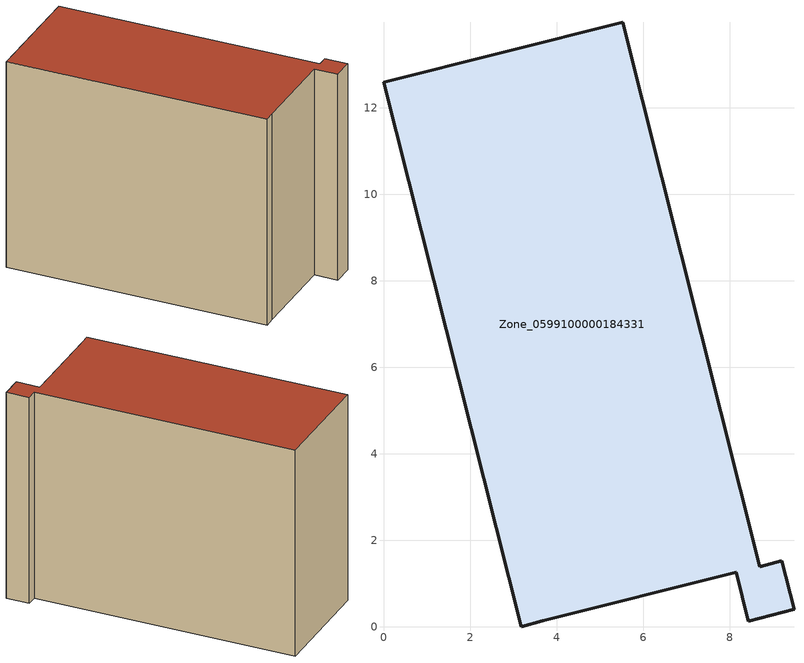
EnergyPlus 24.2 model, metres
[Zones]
Zone_0599100000184331
 floor ground (C_G): 9.21,1.52 9.49,0.4 8.43,0.13 8.15,1.26 3.68,0.14 3.18,0 0,12.59 5.53,13.97 8.7,1.39 z0
 wall outside (C_F): 9.49,0.4 9.21,1.52 8.7,1.39 5.53,13.97 0,12.59 3.18,0 3.68,0.14 8.15,1.26 8.43,0.13 9.49,0.4 z0:10.64
 roof outside (C_R): 8.7,1.39 5.53,13.97 0,12.59 3.18,0 3.68,0.14 8.15,1.26 8.43,0.13 9.49,0.4 9.21,1.52 z10.64
[BUILDING]
Pand.0599100000184331: North Axis=0; Terrain=City; Loads Convergence Tolerance Value=0.04; Temperature Convergence Tolerance Value=0.4; Solar Distribution=FullExterior; Maximum Number of Warmup Days=25; Minimum Number of Warmup Days=1
[Site:Location]
Rotterdam.The.Hague.AP_ZH_NLD Design_Conditions: Latitude=51.96; Longitude=4.45; Time Zone=1; Elevation=-4.5
[SITE:GROUNDTEMPERATURE:BUILDINGSURFACE]
18, 18, 18, 18, 18, 18, 18, 18, 18, 18, 18, 18
[MATERIAL] Thermal Absorptance=0.9; Solar Absorptance=0.7; Visible Absorptance=0.7
Name | Roughness | Thickness | Conductivity | Density | Specific Heat
G.TI.1992-2005 | MediumSmooth | 0.15 | 0.06 | 540 | 1210
F.TI.1992-2005 | Rough | 0.3 | 0.12 | 1920 | 840
R.TI.1992-2005 | MediumRough | 0.2 | 0.08 | 1500 | 1000
[CONSTRUCTION]
C_G: G.TI.1992-2005
C_F: F.TI.1992-2005
C_R: R.TI.1992-2005
[ZONE]
Zone_0599100000184331: Type=1; Multiplier=1; Ceiling Height=Autocalculate; Volume=Autocalculate; Floor Area=autocalculate; Part of Total Floor Area=Yes
[ZONEINFILTRATION:DESIGNFLOWRATE]
Infil_Zone_0599100000184331: Zone or ZoneList or Space or SpaceList=Zone_0599100000184331; Schedule=AlwaysOn; Design Flow Rate Calculation Method=Flow/Area; Flow Rate per Floor Area=0.0015; Constant Term Coefficient=1; Temperature Term Coefficient=0; Velocity Term Coefficient=0; Velocity Squared Term Coefficient=0
[HVACTEMPLATE:ZONE:IDEALLOADSAIRSYSTEM]
Zone_0599100000184331: Maximum Heating Supply Air Temperature=50; Minimum Cooling Supply Air Temperature=13; Maximum Heating Supply Air Humidity Ratio=0.0156; Minimum Cooling Supply Air Humidity Ratio=0.0077; Heating Limit=NoLimit; Cooling Limit=NoLimit; Dehumidification Control Type=ConstantSensibleHeatRatio; Cooling Sensible Heat Ratio=0.7; Dehumidification Setpoint=60; Humidification Control Type=None; Humidification Setpoint=30; Outdoor Air Method=None; Outdoor Air Flow Rate per Person=0.00944; Outdoor Air Flow Rate per Zone Floor Area=0; Outdoor Air Flow Rate per Zone=0; Demand Controlled Ventilation Type=None; Outdoor Air Economizer Type=NoEconomizer; Heat Recovery Type=None; Sensible Heat Recovery Effectiveness=0.7; Latent Heat Recovery Effectiveness=0.65
[ZONECONTROL:THERMOSTAT]
ThermostatControl_Zone_0599100000184331: Zone or ZoneList=Zone_0599100000184331; Control Type Schedule=DualSetpointControlType; Control 1=Thermostat_Zone_0599100000184331; Temperature Difference Between Cutout And Setpoint=0
[THERMOSTATSETPOINT:DUALSETPOINT]
Thermostat_Zone_0599100000184331: Heating Setpoint Temperature Schedule=HeatingSetpoint_Zone_0599100000184331; Cooling Setpoint Temperature Schedule=CoolingSetpoint_Zone_0599100000184331
[SCHEDULE:COMPACT]
HeatingSetpoint_Zone_0599100000184331: Through: 12/31, For: AllDays, Until: 24:00, 21
CoolingSetpoint_Zone_0599100000184331: Through: 12/31, For: AllDays, Until: 24:00, 24
DualSetpointControlType: Through: 12/31, For: AllDays, Until: 24:00, 4
AlwaysOn: Through: 12/31, For: AllDays, Until: 24:00, 1
